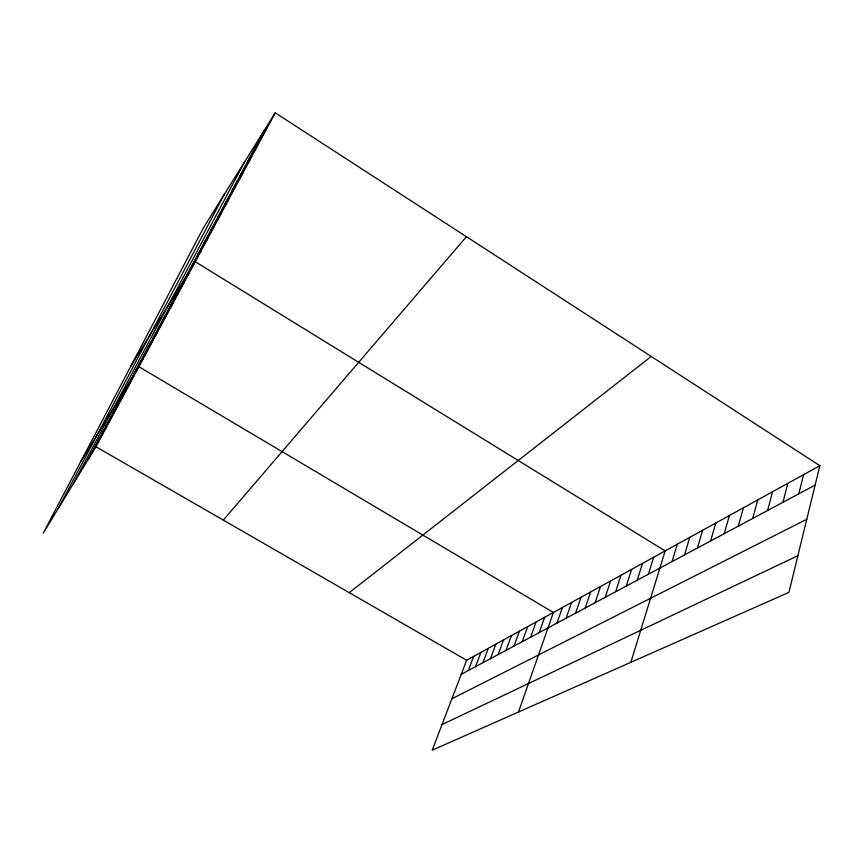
<?xml version="1.0" encoding="UTF-8"?>
<svg xmlns="http://www.w3.org/2000/svg" width="863" height="863" viewBox="0 0 863 863"><rect width="100%" height="100%" fill="white"/><g stroke="black" fill="none" stroke-linecap="round" stroke-linejoin="round"><path stroke-width="1.29" d="M819.85 465.696L788.933 592.363L432.223 750.195L466.624 660.271L819.85 465.696L275.232 112.805L203.183 228.264L43.15 533.302L95.912 446.732L275.232 112.805M798.782 493.809L803.593 474.65M782.957 502.277L787.843 483.334M767.617 510.475L772.558 491.748M752.73 518.436L757.736 499.914M738.286 526.16L743.345 507.843M724.262 533.658L729.375 515.535M710.648 540.939L715.794 523.01M697.412 548.016L702.611 530.281M684.553 554.887L689.774 537.347M672.04 561.576L677.304 544.219M630.864 662.309L665.168 550.907L195.254 261.748L130.82 366.182M648.383 574.229L653.69 557.228M637.174 580.216L642.514 563.388M626.258 586.053L631.608 569.386M615.621 591.748L620.982 575.243M605.233 597.293L610.616 580.95M595.114 602.708L600.497 586.527M585.233 607.994L590.626 591.964M575.589 613.151L580.993 597.272M566.171 618.188L571.576 602.46M556.969 623.108L562.385 607.52M518.469 712.04L553.399 612.471L138.889 366.721L80.777 461.576M539.202 632.601L544.618 617.304M530.616 637.196L536.031 622.04M522.223 641.684L527.638 626.657M514.024 646.074L519.429 631.187M505.988 650.357L511.392 635.61M498.134 654.564L503.539 639.936M490.454 658.674L495.837 644.176M482.924 662.698L488.307 648.329M475.556 666.635L480.928 652.385M468.339 670.497L473.711 656.365M58.209 508.587L224.11 194.714M73.355 483.744L244.865 161.457M87.713 460.184L264.272 130.378M98.188 440.626L106.581 426.861M94.617 447.293L102.945 433.636M91.133 453.809L99.396 440.259M125.599 389.418L134.509 374.876M121.403 397.271L130.227 382.838M117.303 404.92L126.052 390.605M113.29 412.406L121.985 398.199M109.385 419.709L117.994 405.61M105.566 426.84L114.11 412.859M101.834 433.809L110.302 419.936M158.134 328.652L167.595 313.247M153.118 338.016L162.503 322.74M148.231 347.142L157.53 331.996M143.474 356.031L152.697 341.004M138.835 364.693L147.972 349.795M134.315 373.14L143.377 358.361M179.601 288.533L189.418 272.622M174.013 298.986L183.733 283.204M168.576 309.137L178.209 293.485M163.28 319.03L172.827 303.506M210.906 230.054L221.176 213.463M204.229 242.546L214.402 226.084M197.746 254.65L207.832 238.328M191.457 266.387L201.446 250.216M239.871 175.955L250.54 158.803M232.276 190.14L242.837 173.129M224.919 203.884L235.394 187.012M217.8 217.174L228.177 200.443M255.858 146.095L266.721 128.663M247.735 161.273L258.49 143.981M223.312 520.119L466.441 236.699M349.245 592.654L651.252 356.451M461.274 674.273L815.125 485.082M451.899 698.771L806.776 519.267M442.029 724.575L797.876 555.729M95.912 446.732L466.624 660.271"/></g></svg>
